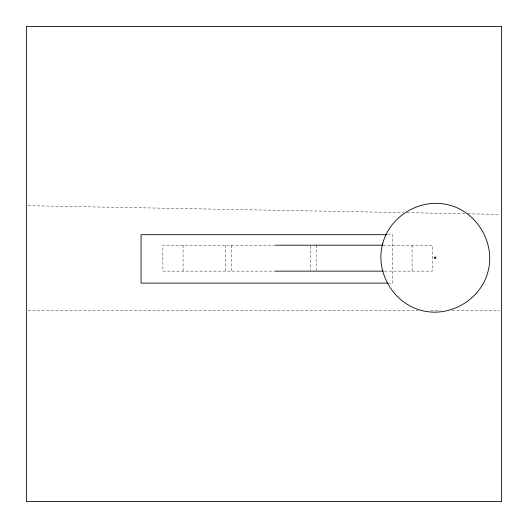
<?xml version="1.0" encoding="UTF-8"?>
<svg xmlns="http://www.w3.org/2000/svg" width="528" height="528" viewBox="0 0 528 528"><rect width="100%" height="100%" fill="white"/><g stroke="black" fill="none" stroke-linecap="round" stroke-linejoin="round"><path stroke-width="0.4" stroke-dasharray="2.64 1.98" d="M387.704 234.689L392.654 234.689L392.654 283.107L387.704 283.107M275.537 245.19L162.848 245.19L162.848 271.141L275.537 271.141M383.288 245.19L432.32 245.19L432.32 271.141L383.75 271.141M28.05 310.642L418.275 310.642M430.65 310.642L440.55 310.642M452.1 310.642L499.95 310.642M28.05 205.709L403.597 212.619M406.89 212.678L464.541 213.741M467.834 213.8L499.95 214.388M412.078 245.19L412.078 271.141M316.688 245.19L316.688 270.329M310.655 245.995L310.655 270.329M231.455 245.19L231.455 271.141M225.423 245.19L225.423 271.141M183.091 245.19L183.091 271.141"/><path stroke-width="0.79" d="M386.879 234.689L141.082 234.689L141.082 283.107L387.704 283.107M275.537 245.19L382.925 245.19M275.537 271.141L383.288 271.141M434.61 257.558L434.577 257.327M382.675 243.646C374.953 271.762 392.99 302.999 421.199 310.372C449.321 318.094 480.559 300.062 487.931 271.847C495.653 243.725 477.622 212.487 449.407 205.115C421.285 197.393 390.047 215.431 382.675 243.646M501.6 26.4L26.4 26.4L26.4 501.6L501.6 501.6L501.6 26.4M434.828 258.218A0.673 0.673 0 0 0 435.95 257.915A0.673 0.673 0 0 0 435.131 257.096A0.673 0.673 0 0 0 434.828 258.218"/></g></svg>
